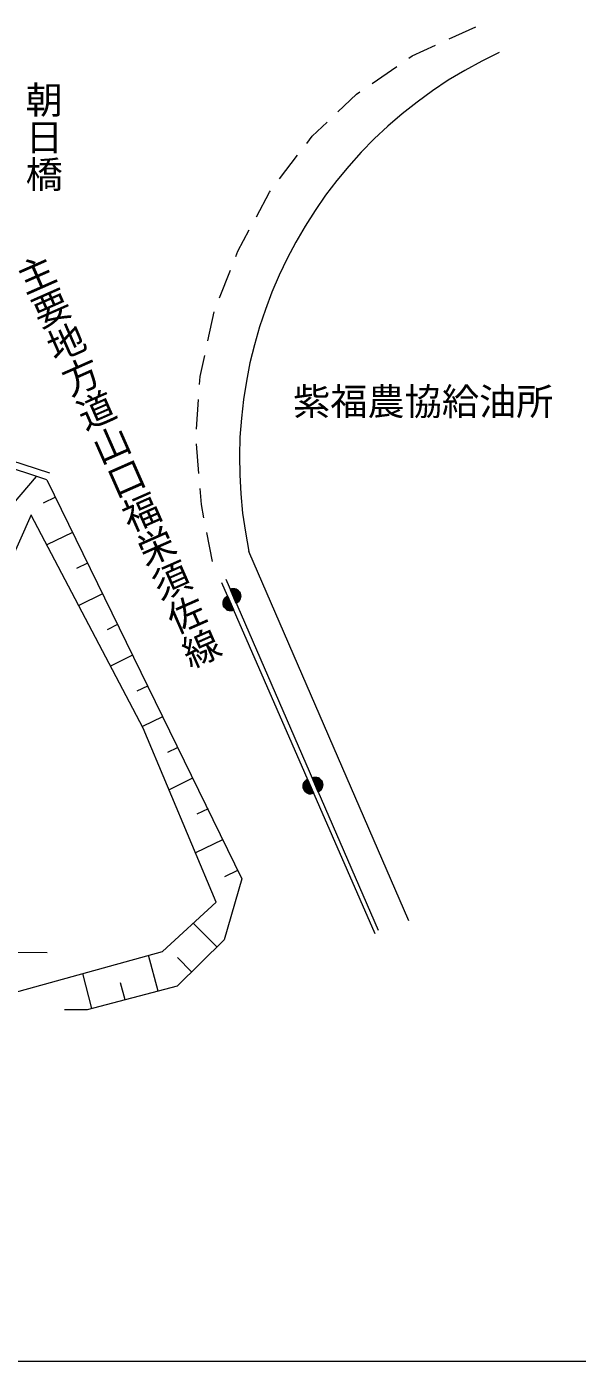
# Model space of a CAD drawing. Units: millimetres, scale not verified. Extents: x 40000 to 680000, y 20000 to 380000.
# Drawn here: x 271434 to 308461, y 205000 to 294766 of the extents above; entities that cross this region are included whole.
import ezdxf
from ezdxf.enums import TextEntityAlignment as Align

# ---------------------------------------------------------------- set-up
doc = ezdxf.new("R2010")
doc.units = ezdxf.units.MM
doc.header["$LTSCALE"] = 1000
for name, color, linetype, lineweight in [('M-BGD', 7, 'Continuous', 13), ('M-STR-HTXT', 7, 'Continuous', 13), ('前回', 7, 'Continuous', 13)]:
    doc.layers.add(name, color=color, linetype=linetype, lineweight=lineweight)
doc.layers.add('M-BGD-HTXT', color=7, linetype='Continuous')
doc.styles.add('@ＭＳ ゴシック', font='')
doc.styles.add('ＭＳ ゴシック', font='')
doc.styles.get('@ＭＳ ゴシック').set_extended_font_data('@MS Gothic')
doc.styles.get('ＭＳ ゴシック').set_extended_font_data('MS Gothic')

msp = doc.modelspace()

# ---------------------------------------------------------------- hatches: boundary and pattern name
at = {"layer": 'M-BGD'}
for points in [[(285529, 256002, 0.41421), (285788, 256660, 0.41421), (285130, 256919)], [(284938, 256456, 0.41421), (284680, 255798, 0.41421), (285339, 255540)], [(291045, 243312, 1), (290646, 244229)], [(290325, 244129, 1), (290725, 243213)]]:
    msp.add_hatch(color=256, dxfattribs=at).paths.add_polyline_path(points)

# ---------------------------------------------------------------- linework, layer by layer
for p, q in [((299843, 293942), (301644, 294766)), ((297136, 292656), (297346, 292801)), ((297346, 292801), (298933, 293526)), ((294670, 290948), (296314, 292087)), ((292368, 289038), (293621, 290222)), ((293621, 290222), (293848, 290379)), ((290632, 287397), (291641, 288351)), ((290262, 286910), (290632, 287397)), ((288445, 284523), (289656, 286114)), ((287767, 283631), (287840, 283727)), ((286879, 281974), (287767, 283631)), ((285638, 279660), (286406, 281093)), ((285500, 279312), (285638, 279660)), ((284396, 276523), (285132, 278382)), ((283625, 273632), (284051, 275586)), ((283100, 271228), (283412, 272655)), ((283062, 270690), (283100, 271228)), ((272993, 264731), (256883, 269961)), ((272795, 264289), (257513, 269314)), ((282851, 267697), (282992, 269692)), ((283014, 264707), (282852, 266700)), ((272081, 264516), (268599, 260483)), ((272795, 264289), (285896, 237443)), ((273364, 263125), (272533, 262720)), ((283182, 262631), (283095, 263710)), ((283355, 261730), (283182, 262631)), ((271739, 261924), (260985, 237859)), ((279265, 247595), (271737, 261921)), ((274522, 260752), (272794, 259909)), ((283919, 258784), (283543, 260748)), ((297135, 234618), (286380, 259476)), ((275530, 258685), (274782, 258320)), ((284538, 257372), (294854, 233766)), ((295099, 233985), (284838, 257591)), ((276539, 256618), (274935, 255835)), ((277548, 254551), (276843, 254207)), ((278557, 252484), (277076, 251761)), ((279565, 250417), (278845, 250065)), ((280573, 248349), (279217, 247687)), ((284177, 235888), (279265, 247595)), ((281561, 246272), (280896, 245948)), ((282584, 244212), (281007, 243443)), ((283629, 242163), (282865, 241790)), ((284609, 240082), (282790, 239194)), ((285618, 238015), (284731, 237582)), ((285896, 237443), (284709, 233350)), ((280575, 232572), (284177, 235888)), ((284222, 232869), (282640, 234473)), ((266943, 228806), (280575, 232572)), ((284709, 233350), (281557, 230239)), ((280269, 229899), (279633, 232312)), ((282525, 231194), (281577, 232156)), ((275820, 228727), (275199, 231087)), ((281557, 230239), (275499, 228642)), ((278045, 229313), (277745, 230450)), ((275499, 228642), (273984, 228642))]:
    msp.add_line(p, q, dxfattribs=at)
at = {"layer": 'M-BGD', "lineweight": 25}
for points in [[(285529, 256002, 0.41421), (285788, 256660, 0.41421), (285130, 256919)], [(284938, 256456, 0.41421), (284680, 255798, 0.41421), (285339, 255540)], [(291045, 243312, 1), (290646, 244229)], [(290325, 244129, 1), (290725, 243213)]]:
    msp.add_lwpolyline(points, format="xyb", close=True, dxfattribs=at)
at = {"layer": 'M-BGD'}
msp.add_arc((315935, 265646), 30192, 114.92778, 191.79126, dxfattribs=at)
at = {"layer": 'M-STR-HTXT'}
msp.add_line((241991, 232742), (272815, 232497), dxfattribs=at)
at = {"layer": '前回'}
msp.add_line((40000, 205000), (579000, 205000), dxfattribs=at)

# ---------------------------------------------------------------- texts
at = {"layer": 'M-BGD', "style": '@ＭＳ ゴシック'}
msp.add_text('朝日橋', height=1833, rotation=270, dxfattribs=at).set_placement((271113, 291112), align=Align.BOTTOM_LEFT)
at = {"layer": 'M-BGD', "style": 'ＭＳ ゴシック'}
msp.add_text('紫福農協給油所', height=1833, dxfattribs=at).set_placement((289350, 268086), align=Align.BOTTOM_LEFT)
at = {"layer": 'M-BGD-HTXT', "style": '@ＭＳ ゴシック'}
msp.add_text('主要地方道山口福栄須佐線', height=1833, rotation=293.806, dxfattribs=at).set_placement((270192, 278678), align=Align.BOTTOM_LEFT)

doc.saveas('drawing.dxf')
